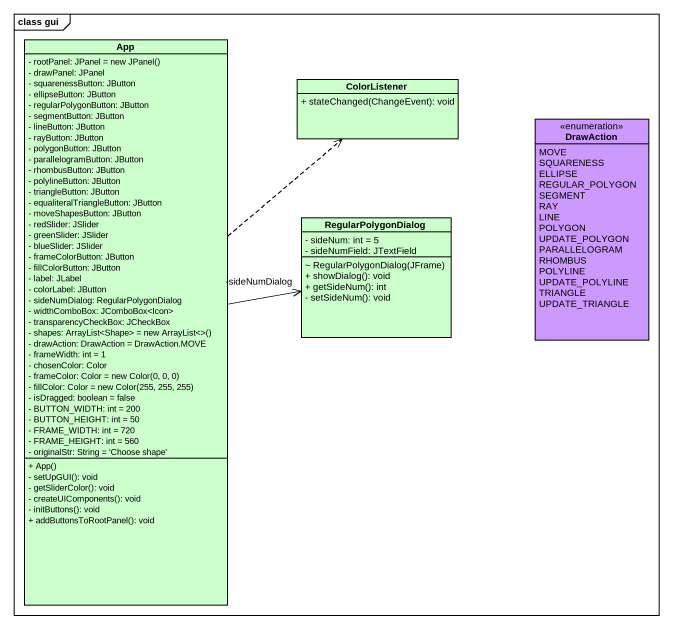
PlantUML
@startuml
mainframe class gui
hide circle
hide empty members
skinparam classAttributeIconSize 0
class App #CCFFCC {
  {field} - rootPanel: JPanel = new JPanel()
  - drawPanel: JPanel
  - squarenessButton: JButton
  - ellipseButton: JButton
  - regularPolygonButton: JButton
  - segmentButton: JButton
  - lineButton: JButton
  - rayButton: JButton
  - polygonButton: JButton
  - parallelogramButton: JButton
  - rhombusButton: JButton
  - polylineButton: JButton
  - triangleButton: JButton
  - equaliteralTriangleButton: JButton
  - moveShapesButton: JButton
  - redSlider: JSlider
  - greenSlider: JSlider
  - blueSlider: JSlider
  - frameColorButton: JButton
  - fillColorButton: JButton
  - label: JLabel
  - colorLabel: JButton
  - sideNumDialog: RegularPolygonDialog
  - widthComboBox: JComboBox<Icon>
  - transparencyCheckBox: JCheckBox
  {field} - shapes: ArrayList<Shape> = new ArrayList<>()
  - drawAction: DrawAction = DrawAction.MOVE
  - frameWidth: int = 1
  - chosenColor: Color
  {field} - frameColor: Color = new Color(0, 0, 0)
  {field} - fillColor: Color = new Color(255, 255, 255)
  - isDragged: boolean = false
  - BUTTON_WIDTH: int = 200
  - BUTTON_HEIGHT: int = 50
  - FRAME_WIDTH: int = 720
  - FRAME_HEIGHT: int = 560
  - originalStr: String = 'Choose shape'
  + App()
  - setUpGUI(): void
  - getSliderColor(): void
  - createUIComponents(): void
  - initButtons(): void
  + addButtonsToRootPanel(): void
}
class ColorListener #CCFFCC {
  + stateChanged(ChangeEvent): void
}
enum DrawAction #CC99FF {
  MOVE
  SQUARENESS
  ELLIPSE
  REGULAR_POLYGON
  SEGMENT
  RAY
  LINE
  POLYGON
  UPDATE_POLYGON
  PARALLELOGRAM
  RHOMBUS
  POLYLINE
  UPDATE_POLYLINE
  TRIANGLE
  UPDATE_TRIANGLE
}
class RegularPolygonDialog #CCFFCC {
  - sideNum: int = 5
  - sideNumField: JTextField
  ~ RegularPolygonDialog(JFrame)
  + showDialog(): void
  + getSideNum(): int
  - setSideNum(): void
}
App .up.> ColorListener
App -right-> "-sideNumDialog" RegularPolygonDialog
@enduml
